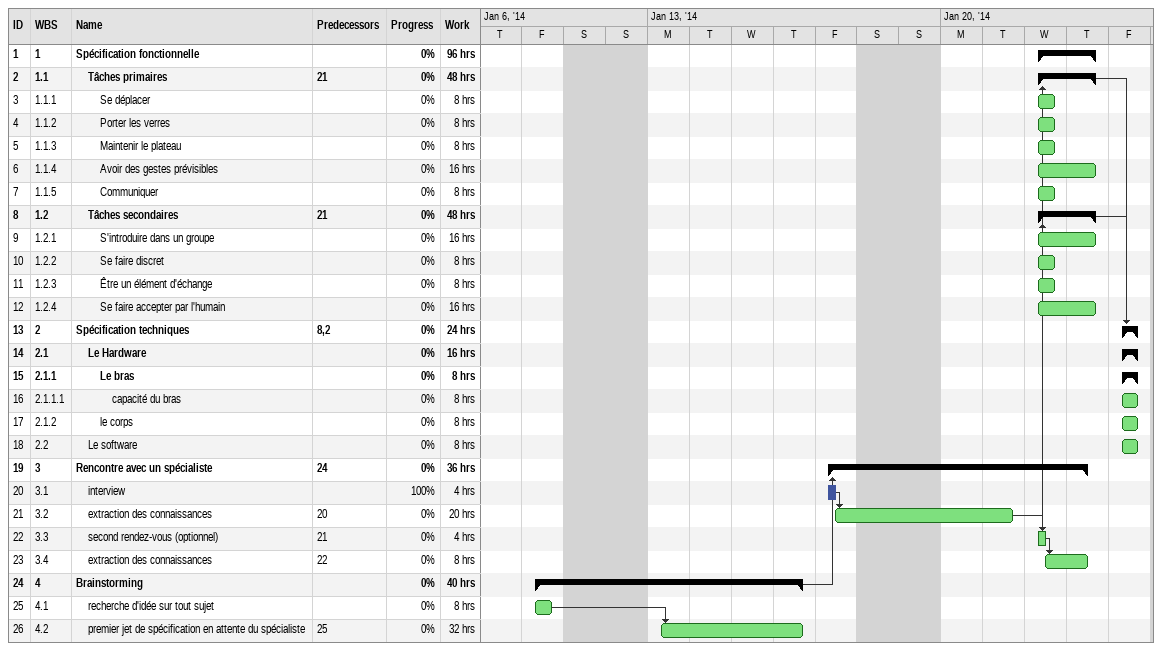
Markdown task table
| ID | WBS | Task | Start | Finish | Predecessors | % complete | Work (h) |
|---|---|---|---|---|---|---|---|
| 1 | 1 | **Spécification fonctionnelle** | 2014-01-22 | 2014-01-23 |  | 0 | 96 |
| 2 | 1.1 | **Tâches primaires** | 2014-01-22 | 2014-01-23 | 21 | 0 | 48 |
| 3 | 1.1.1 | Se déplacer | 2014-01-22 | 2014-01-22 |  | 0 | 8 |
| 4 | 1.1.2 | Porter les verres | 2014-01-22 | 2014-01-22 |  | 0 | 8 |
| 5 | 1.1.3 | Maintenir le plateau | 2014-01-22 | 2014-01-22 |  | 0 | 8 |
| 6 | 1.1.4 | Avoir des gestes prévisibles | 2014-01-22 | 2014-01-23 |  | 0 | 16 |
| 7 | 1.1.5 | Communiquer | 2014-01-22 | 2014-01-22 |  | 0 | 8 |
| 8 | 1.2 | **Tâches secondaires** | 2014-01-22 | 2014-01-23 | 21 | 0 | 48 |
| 9 | 1.2.1 | S'introduire dans un groupe | 2014-01-22 | 2014-01-23 |  | 0 | 16 |
| 10 | 1.2.2 | Se faire discret | 2014-01-22 | 2014-01-22 |  | 0 | 8 |
| 11 | 1.2.3 | Être un élément d'échange | 2014-01-22 | 2014-01-22 |  | 0 | 8 |
| 12 | 1.2.4 | Se faire accepter par l'humain | 2014-01-22 | 2014-01-23 |  | 0 | 16 |
| 13 | 2 | **Spécification techniques** | 2014-01-24 | 2014-01-24 | 8, 2 | 0 | 24 |
| 14 | 2.1 | **Le Hardware** | 2014-01-24 | 2014-01-24 |  | 0 | 16 |
| 15 | 2.1.1 | **Le bras** | 2014-01-24 | 2014-01-24 |  | 0 | 8 |
| 16 | 2.1.1.1 | capacité du bras | 2014-01-24 | 2014-01-24 |  | 0 | 8 |
| 17 | 2.1.2 | le corps | 2014-01-24 | 2014-01-24 |  | 0 | 8 |
| 18 | 2.2 | Le software | 2014-01-24 | 2014-01-24 |  | 0 | 8 |
| 19 | 3 | **Rencontre avec un spécialiste** | 2014-01-17 | 2014-01-23 | 24 | 0 | 36 |
| 20 | 3.1 | interview | 2014-01-17 | 2014-01-17 |  | 100 | 4 |
| 21 | 3.2 | extraction des connaissances | 2014-01-17 | 2014-01-21 | 20 | 0 | 20 |
| 22 | 3.3 | second rendez-vous (optionnel) | 2014-01-22 | 2014-01-22 | 21 | 0 | 4 |
| 23 | 3.4 | extraction des connaissances | 2014-01-22 | 2014-01-23 | 22 | 0 | 8 |
| 24 | 4 | **Brainstorming** | 2014-01-10 | 2014-01-16 |  | 0 | 40 |
| 25 | 4.1 | recherche d'idée sur tout sujet | 2014-01-10 | 2014-01-10 |  | 0 | 8 |
| 26 | 4.2 | premier jet de spécification en attente du spécialiste | 2014-01-13 | 2014-01-16 | 25 | 0 | 32 |
